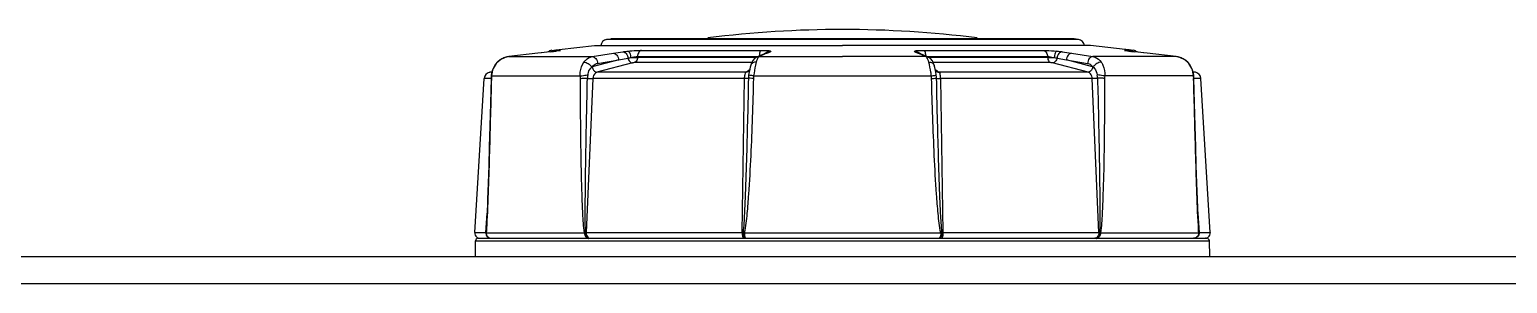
# Model space of a CAD drawing. Header units: millimetres. Extents: x 473 to 3963, y -1329 to 3488.
# Drawn here: x 2151.1 to 2260.2, y 3449.2 to 3468 of the extents above; entities that cross this region are included whole.
import ezdxf

# ---------------------------------------------------------------- set-up
doc = ezdxf.new("R2010")
doc.units = ezdxf.units.MM
doc.header["$LTSCALE"] = 392.37
doc.layers.get('0').update_dxf_attribs({"linetype": 'CONTINUOUS'})

msp = doc.modelspace()

# ---------------------------------------------------------------- linework, layer by layer
at = {"linetype": 'Continuous'}
for p, q in [((2189.69, 3466.42), (2189.99, 3466.46)), ((2189.69, 3466.42), (2189.84, 3466.42)), ((2189.84, 3466.42), (2190, 3466.42)), ((2189.99, 3466.46), (2190.24, 3466.48)), ((2190, 3466.42), (2190.25, 3466.42)), ((2190.24, 3466.48), (2192.85, 3466.77)), ((2190.25, 3466.42), (2190.3, 3466.42)), ((2192.85, 3466.77), (2193.13, 3466.77)), ((2193.13, 3466.77), (2193.17, 3466.77)), ((2193.17, 3466.77), (2193.3, 3466.77)), ((2193.3, 3466.77), (2211.15, 3466.77)), ((2193.74, 3467.22), (2194.05, 3467.26)), ((2193.95, 3467.22), (2193.74, 3467.22)), ((2194.05, 3467.22), (2193.95, 3467.22)), ((2194.05, 3467.26), (2194.17, 3467.26)), ((2194.26, 3467.26), (2194.05, 3467.26)), ((2194.17, 3467.22), (2194.05, 3467.22)), ((2194.38, 3467.26), (2194.17, 3467.26)), ((2194.17, 3467.26), (2194.38, 3467.26)), ((2194.22, 3467.22), (2194.17, 3467.22)), ((2194.32, 3467.22), (2194.22, 3467.22)), ((2194.32, 3467.26), (2194.26, 3467.26)), ((2194.37, 3467.26), (2194.32, 3467.26)), ((2194.37, 3467.22), (2194.32, 3467.22)), ((2211.15, 3467.26), (2194.37, 3467.26)), ((2211.15, 3467.22), (2194.37, 3467.22)), ((2211.15, 3467.26), (2194.38, 3467.26)), ((2194.38, 3467.26), (2211.15, 3467.26)), ((2196.32, 3466.42), (2205.13, 3466.42)), ((2211.15, 3467.26), (2227.91, 3467.26)), ((2227.91, 3467.26), (2211.15, 3467.26)), ((2227.92, 3467.26), (2211.15, 3467.26)), ((2227.92, 3467.22), (2211.15, 3467.22)), ((2229, 3466.77), (2211.15, 3466.77)), ((2217.16, 3466.42), (2225.98, 3466.42)), ((2227.91, 3467.26), (2228.08, 3467.26)), ((2228.12, 3467.26), (2227.91, 3467.26)), ((2227.97, 3467.26), (2227.92, 3467.26)), ((2227.97, 3467.22), (2227.92, 3467.22)), ((2228.03, 3467.26), (2227.97, 3467.26)), ((2228.08, 3467.22), (2227.97, 3467.22)), ((2228.24, 3467.26), (2228.03, 3467.26)), ((2228.08, 3467.26), (2228.12, 3467.26)), ((2228.12, 3467.22), (2228.08, 3467.22)), ((2228.24, 3467.26), (2228.12, 3467.26)), ((2228.24, 3467.22), (2228.12, 3467.22)), ((2228.56, 3467.22), (2228.24, 3467.26)), ((2228.56, 3467.22), (2228.24, 3467.22)), ((2229.13, 3466.77), (2229, 3466.77)), ((2229.17, 3466.77), (2229.13, 3466.77)), ((2229.45, 3466.77), (2229.17, 3466.77)), ((2232, 3466.49), (2229.45, 3466.77)), ((2231.99, 3466.42), (2232.05, 3466.42)), ((2232.06, 3466.48), (2232, 3466.49)), ((2232.05, 3466.42), (2232.29, 3466.42)), ((2232.3, 3466.46), (2232.06, 3466.48)), ((2232.29, 3466.42), (2232.45, 3466.42)), ((2232.61, 3466.42), (2232.3, 3466.46)), ((2232.45, 3466.42), (2232.61, 3466.42)), ((2185.67, 3465.54), (2185.54, 3465.39)), ((2185.68, 3465.55), (2185.67, 3465.54)), ((2185.69, 3465.55), (2185.67, 3465.54)), ((2185.67, 3465.54), (2185.67, 3465.54)), ((2186.07, 3465.81), (2185.88, 3465.72)), ((2188.65, 3466.2), (2186.52, 3465.96)), ((2188.66, 3466.2), (2186.52, 3465.96)), ((2186.52, 3465.96), (2186.52, 3465.96)), ((2186.52, 3465.96), (2186.52, 3465.96)), ((2186.52, 3465.96), (2192.67, 3465.96)), ((2188.65, 3466.2), (2188.65, 3466.2)), ((2188.66, 3466.2), (2188.65, 3466.2)), ((2189.6, 3466.31), (2188.66, 3466.2)), ((2189.59, 3466.31), (2189.59, 3466.31)), ((2189.6, 3466.31), (2189.59, 3466.31)), ((2190, 3466.36), (2189.94, 3466.35)), ((2190.02, 3466.36), (2190, 3466.36)), ((2190, 3466.36), (2190, 3466.36)), ((2190.02, 3466.36), (2190, 3466.36)), ((2190.02, 3466.36), (2190, 3466.36)), ((2190.24, 3466.4), (2190.23, 3466.4)), ((2192.67, 3465.96), (2194.24, 3466.2)), ((2194.63, 3465.71), (2192.68, 3465.2)), ((2195.64, 3465.49), (2193.02, 3464.8)), ((2193.07, 3465.46), (2194.63, 3465.71)), ((2194.24, 3466.2), (2194.93, 3466.31)), ((2194.63, 3465.71), (2195.31, 3465.85)), ((2204.45, 3465.51), (2195.78, 3465.51)), ((2196.01, 3465.96), (2204.82, 3465.96)), ((2196.01, 3465.96), (2196.01, 3465.88)), ((2204.75, 3465.88), (2196.01, 3465.88)), ((2204.38, 3465.32), (2204.38, 3465.32)), ((2204.98, 3465.99), (2204.82, 3465.92)), ((2205, 3465.96), (2204.82, 3465.92)), ((2204.82, 3465.96), (2204.9, 3465.96)), ((2204.82, 3465.92), (2204.82, 3465.92)), ((2205.39, 3466.17), (2204.98, 3465.99)), ((2205.29, 3466.08), (2205, 3465.96)), ((2205, 3465.96), (2211.15, 3465.96)), ((2205.4, 3466.13), (2205.29, 3466.08)), ((2205.46, 3466.2), (2205.39, 3466.17)), ((2205.57, 3466.2), (2205.39, 3466.17)), ((2205.39, 3466.17), (2205.39, 3466.17)), ((2205.57, 3466.2), (2205.4, 3466.13)), ((2205.56, 3466.24), (2205.46, 3466.2)), ((2205.82, 3466.31), (2205.63, 3466.27)), ((2205.63, 3466.27), (2205.63, 3466.27)), ((2217.3, 3465.96), (2211.15, 3465.96)), ((2216.48, 3466.31), (2216.66, 3466.27)), ((2216.74, 3466.24), (2216.66, 3466.27)), ((2216.66, 3466.27), (2216.66, 3466.27)), ((2216.73, 3466.2), (2216.91, 3466.17)), ((2216.89, 3466.13), (2216.73, 3466.2)), ((2217.01, 3466.08), (2216.89, 3466.13)), ((2217.31, 3465.99), (2216.91, 3466.17)), ((2216.91, 3466.17), (2216.91, 3466.17)), ((2217.3, 3465.96), (2217.01, 3466.08)), ((2217.3, 3465.96), (2217.48, 3465.92)), ((2217.48, 3465.92), (2217.31, 3465.99)), ((2217.4, 3465.96), (2217.48, 3465.96)), ((2217.48, 3465.96), (2226.29, 3465.96)), ((2217.48, 3465.92), (2217.48, 3465.92)), ((2226.29, 3465.88), (2217.55, 3465.88)), ((2226.51, 3465.51), (2217.85, 3465.51)), ((2217.91, 3465.32), (2217.92, 3465.32)), ((2226.29, 3465.88), (2226.29, 3465.96)), ((2229.28, 3464.8), (2226.65, 3465.49)), ((2226.98, 3465.85), (2227.67, 3465.71)), ((2227.37, 3466.31), (2228.06, 3466.2)), ((2227.67, 3465.71), (2229.23, 3465.46)), ((2229.61, 3465.2), (2227.67, 3465.71)), ((2228.06, 3466.2), (2229.62, 3465.96)), ((2235.77, 3465.96), (2229.62, 3465.96)), ((2232.06, 3466.4), (2232.05, 3466.4)), ((2232.12, 3466.39), (2232.09, 3466.39)), ((2232.14, 3466.38), (2232.1, 3466.39)), ((2232.2, 3466.37), (2232.14, 3466.38)), ((2232.28, 3466.36), (2232.29, 3466.36)), ((2232.29, 3466.36), (2232.28, 3466.36)), ((2232.37, 3466.35), (2232.29, 3466.36)), ((2232.29, 3466.36), (2232.29, 3466.36)), ((2232.7, 3466.31), (2232.7, 3466.31)), ((2232.7, 3466.31), (2232.7, 3466.31)), ((2233.64, 3466.2), (2232.7, 3466.31)), ((2235.78, 3465.96), (2233.64, 3466.2)), ((2233.64, 3466.2), (2233.64, 3466.2)), ((2233.64, 3466.2), (2233.64, 3466.2)), ((2235.77, 3465.96), (2233.64, 3466.2)), ((2235.77, 3465.96), (2235.78, 3465.96)), ((2235.78, 3465.96), (2235.78, 3465.96)), ((2236.63, 3465.54), (2236.41, 3465.72)), ((2236.63, 3465.54), (2236.61, 3465.55)), ((2236.61, 3465.55), (2236.63, 3465.54)), ((2236.63, 3465.54), (2236.63, 3465.54)), ((2236.77, 3465.38), (2236.63, 3465.54)), ((2236.63, 3465.54), (2236.63, 3465.54)), ((2236.86, 3465.23), (2236.76, 3465.38)), ((2184, 3452.96), (2184.7, 3464.34)), ((2185.1, 3464.34), (2184.7, 3464.34)), ((2185.21, 3464.34), (2185.1, 3464.34)), ((2185.11, 3464.8), (2185.28, 3464.84)), ((2185.26, 3464.8), (2185.11, 3464.8)), ((2185.22, 3464.51), (2185.21, 3464.37)), ((2185.21, 3464.37), (2185.21, 3464.35)), ((2185.21, 3464.35), (2185.21, 3464.35)), ((2185.23, 3464.35), (2185.21, 3464.35)), ((2185.22, 3464.55), (2185.22, 3464.55)), ((2185.22, 3464.55), (2185.22, 3464.51)), ((2185.24, 3464.53), (2185.22, 3464.55)), ((2185.24, 3464.53), (2191.8, 3464.53)), ((2185.44, 3465.23), (2185.36, 3465.09)), ((2192.73, 3464.34), (2192.23, 3452.96)), ((2203.92, 3464.34), (2192.73, 3464.34)), ((2204.02, 3464.8), (2193.02, 3464.8)), ((2203.74, 3452.96), (2203.92, 3464.34)), ((2204.02, 3464.8), (2204.17, 3464.91)), ((2204.17, 3464.91), (2204.2, 3464.93)), ((2204.2, 3464.93), (2204.25, 3464.97)), ((2204.26, 3464.8), (2204.22, 3464.6)), ((2204.24, 3464.87), (2204.24, 3464.87)), ((2204.25, 3464.97), (2204.3, 3465)), ((2204.26, 3464.8), (2204.26, 3464.8)), ((2204.59, 3464.53), (2217.71, 3464.53)), ((2217.99, 3465), (2218.03, 3464.98)), ((2218.01, 3464.92), (2218, 3464.93)), ((2218.01, 3464.92), (2218.01, 3464.94)), ((2218.06, 3464.87), (2218.01, 3464.92)), ((2218.02, 3464.9), (2218.01, 3464.92)), ((2218.04, 3464.8), (2218.02, 3464.9)), ((2218.03, 3464.98), (2218.1, 3464.93)), ((2218.04, 3464.8), (2218.04, 3464.8)), ((2218.07, 3464.6), (2218.04, 3464.8)), ((2218.06, 3464.87), (2218.06, 3464.87)), ((2218.1, 3464.93), (2218.12, 3464.91)), ((2218.12, 3464.91), (2218.27, 3464.8)), ((2229.28, 3464.8), (2218.27, 3464.8)), ((2218.37, 3464.34), (2218.55, 3452.96)), ((2229.57, 3464.34), (2218.37, 3464.34)), ((2230.06, 3452.96), (2229.57, 3464.34)), ((2237.06, 3464.53), (2230.5, 3464.53)), ((2237.02, 3464.84), (2236.99, 3464.92)), ((2237.19, 3464.8), (2237.02, 3464.84)), ((2237.19, 3464.8), (2237.03, 3464.8)), ((2237.06, 3464.53), (2237.07, 3464.55)), ((2237.06, 3464.35), (2237.08, 3464.35)), ((2237.08, 3464.53), (2237.07, 3464.55)), ((2237.07, 3464.55), (2237.07, 3464.55)), ((2237.08, 3464.5), (2237.08, 3464.53)), ((2237.08, 3464.35), (2237.08, 3464.5)), ((2237.08, 3464.35), (2237.08, 3464.35)), ((2237.22, 3464.34), (2237.08, 3464.34)), ((2237.6, 3464.34), (2237.22, 3464.34)), ((2238.29, 3452.96), (2237.6, 3464.34)), ((2184.85, 3453.31), (2184.91, 3454.4)), ((2237.38, 3454.4), (2237.45, 3453.31)), ((2184, 3452.96), (2184.83, 3452.96)), ((2184.05, 3451.18), (2184.06, 3452.34)), ((2184.06, 3452.34), (2211.15, 3452.34)), ((2184.26, 3452.53), (2184.4, 3452.53)), ((2184.27, 3452.53), (2184.4, 3452.53)), ((2184.4, 3452.53), (2184.43, 3452.53)), ((2184.4, 3452.53), (2184.43, 3452.53)), ((2184.43, 3452.53), (2185.21, 3452.53)), ((2184.43, 3452.53), (2185.21, 3452.53)), ((2184.83, 3452.96), (2184.85, 3453.31)), ((2184.85, 3452.94), (2192.1, 3452.94)), ((2185.21, 3452.53), (2185.24, 3452.53)), ((2185.21, 3452.53), (2185.24, 3452.53)), ((2185.24, 3452.53), (2185.24, 3452.53)), ((2185.24, 3452.53), (2192.38, 3452.53)), ((2185.24, 3452.53), (2185.24, 3452.53)), ((2185.24, 3452.53), (2192.38, 3452.53)), ((2192.23, 3452.96), (2203.74, 3452.96)), ((2192.38, 3452.53), (2192.4, 3452.53)), ((2192.38, 3452.53), (2192.4, 3452.53)), ((2192.4, 3452.53), (2192.51, 3452.53)), ((2192.4, 3452.53), (2192.51, 3452.53)), ((2192.51, 3452.53), (2203.85, 3452.53)), ((2192.51, 3452.53), (2193.17, 3452.53)), ((2193.17, 3452.53), (2193.3, 3452.53)), ((2193.3, 3452.53), (2203.7, 3452.53)), ((2203.7, 3452.53), (2203.85, 3452.53)), ((2203.85, 3452.53), (2203.99, 3452.53)), ((2203.85, 3452.53), (2203.99, 3452.53)), ((2203.9, 3452.94), (2218.4, 3452.94)), ((2203.99, 3452.53), (2204.01, 3452.53)), ((2203.99, 3452.53), (2204.01, 3452.53)), ((2204.01, 3452.53), (2218.29, 3452.53)), ((2204.01, 3452.53), (2209.7, 3452.53)), ((2209.7, 3452.53), (2211.15, 3452.53)), ((2211.15, 3452.53), (2212.6, 3452.53)), ((2211.15, 3452.34), (2238.23, 3452.34)), ((2212.6, 3452.53), (2218.29, 3452.53)), ((2218.29, 3452.53), (2218.31, 3452.53)), ((2218.29, 3452.53), (2218.31, 3452.53)), ((2218.31, 3452.53), (2218.45, 3452.53)), ((2218.31, 3452.53), (2218.45, 3452.53)), ((2218.45, 3452.53), (2229.78, 3452.53)), ((2218.45, 3452.53), (2218.6, 3452.53)), ((2218.55, 3452.96), (2230.06, 3452.96)), ((2218.6, 3452.53), (2229, 3452.53)), ((2229, 3452.53), (2229.13, 3452.53)), ((2229.13, 3452.53), (2229.78, 3452.53)), ((2229.78, 3452.53), (2229.9, 3452.53)), ((2229.78, 3452.53), (2229.9, 3452.53)), ((2229.9, 3452.53), (2229.91, 3452.53)), ((2229.9, 3452.53), (2229.91, 3452.53)), ((2229.91, 3452.53), (2237.06, 3452.53)), ((2229.91, 3452.53), (2237.06, 3452.53)), ((2230.19, 3452.94), (2237.44, 3452.94)), ((2237.06, 3452.53), (2237.06, 3452.53)), ((2237.06, 3452.53), (2237.08, 3452.53)), ((2237.06, 3452.53), (2237.06, 3452.53)), ((2237.06, 3452.53), (2237.08, 3452.53)), ((2237.08, 3452.53), (2237.66, 3452.53)), ((2237.08, 3452.53), (2237.66, 3452.53)), ((2237.45, 3453.31), (2237.47, 3452.96)), ((2237.47, 3452.96), (2238.29, 3452.96)), ((2237.66, 3452.53), (2237.86, 3452.53)), ((2237.66, 3452.53), (2237.86, 3452.53)), ((2237.86, 3452.53), (2237.9, 3452.53)), ((2237.86, 3452.53), (2237.9, 3452.53)), ((2237.9, 3452.53), (2237.98, 3452.53)), ((2237.9, 3452.53), (2238.03, 3452.53)), ((2237.98, 3452.53), (2237.94, 3452.53)), ((2238.25, 3451.18), (2238.23, 3452.34)), ((2030.41, 3451.18), (2391.88, 3451.18)), ((2030.41, 3449.19), (2391.88, 3449.19))]:
    msp.add_line(p, q, dxfattribs=at)
for points in [[(2185.54, 3465.39), (2185.36, 3465.09), (2185.25, 3464.77), (2185.22, 3464.55)], [(2186.52, 3465.96), (2186.26, 3465.9), (2185.89, 3465.73), (2185.68, 3465.55)], [(2189.59, 3466.31), (2189.33, 3466.28), (2188.93, 3466.24), (2188.65, 3466.2)], [(2189.94, 3466.35), (2189.7, 3466.32), (2189.59, 3466.31)], [(2190.16, 3466.38), (2190.1, 3466.38), (2190.03, 3466.37), (2190.02, 3466.36)], [(2190.25, 3466.4), (2190.25, 3466.4), (2190.23, 3466.4), (2190.2, 3466.39), (2190.16, 3466.38)], [(2190.23, 3466.4), (2190.22, 3466.4), (2190.21, 3466.39)], [(2204.38, 3465.32), (2204.34, 3465.17), (2204.28, 3464.91)], [(2204.82, 3465.92), (2204.65, 3465.82), (2204.52, 3465.66), (2204.43, 3465.47), (2204.38, 3465.32)], [(2205.63, 3466.27), (2205.56, 3466.24), (2205.56, 3466.24)], [(2216.91, 3466.17), (2216.84, 3466.2), (2216.74, 3466.24)], [(2217.92, 3465.32), (2217.87, 3465.46), (2217.78, 3465.65), (2217.65, 3465.81), (2217.48, 3465.92)], [(2218.01, 3464.94), (2217.95, 3465.16), (2217.91, 3465.32)], [(2232.1, 3466.39), (2232.06, 3466.4), (2232.05, 3466.4)], [(2232.29, 3466.36), (2232.27, 3466.37), (2232.2, 3466.37)], [(2232.7, 3466.31), (2232.61, 3466.32), (2232.37, 3466.35)], [(2233.64, 3466.2), (2233.37, 3466.23), (2232.98, 3466.28), (2232.7, 3466.31)], [(2236.61, 3465.55), (2236.42, 3465.72), (2236.05, 3465.9), (2235.78, 3465.96)], [(2236.41, 3465.72), (2236.41, 3465.73), (2236.23, 3465.81)], [(2236.76, 3465.38), (2236.76, 3465.39), (2236.63, 3465.54)], [(2237.07, 3464.55), (2237.05, 3464.76), (2236.94, 3465.08), (2236.77, 3465.38)], [(2185.21, 3464.35), (2185.17, 3462.52), (2185.12, 3460.81), (2185.08, 3459.29), (2185.04, 3457.9), (2185, 3456.61), (2184.95, 3455.4), (2184.91, 3454.2), (2184.86, 3453.31)], [(2185.36, 3465.09), (2185.36, 3465.08), (2185.3, 3464.92)], [(2192.68, 3465.2), (2192.67, 3465.19), (2192.66, 3465.19)], [(2204.28, 3464.92), (2204.25, 3464.88), (2204.24, 3464.87)], [(2204.28, 3464.91), (2204.28, 3464.91), (2204.26, 3464.8)], [(2204.29, 3464.91), (2204.3, 3464.93), (2204.29, 3464.93), (2204.28, 3464.92)], [(2229.63, 3465.19), (2229.62, 3465.19), (2229.61, 3465.2)], [(2236.94, 3465.09), (2236.94, 3465.09), (2236.86, 3465.23)], [(2237.44, 3453.31), (2237.39, 3454.2), (2237.34, 3455.39), (2237.3, 3456.61), (2237.26, 3457.9), (2237.22, 3459.28), (2237.17, 3460.81), (2237.13, 3462.51), (2237.08, 3464.35)]]:
    msp.add_lwpolyline(points, dxfattribs=at)
for centre, radius, start, end in [((2211.15, 3387.96), 80, 90, 97.1336), ((2211.15, 3387.96), 80, 82.8664, 90), ((2189.75, 3465.93), 0.5, 96.339, 116.3525), ((2190.36, 3465.95), 0.476, 96.582, 109.1746), ((2193.8, 3466.72), 0.5, 97, 173.8665), ((2228.5, 3466.72), 0.5, 6.1335, 83), ((2231.94, 3465.95), 0.476, 70.8506, 83.4182), ((2232.55, 3465.93), 0.5, 63.6475, 83.661), ((2186.75, 3464.5), 1.49, 135.3886, 136.0392), ((2186.71, 3464.54), 1.43, 122.8366, 135.3918), ((2186.69, 3464.57), 1.4, 109.0707, 122.796), ((2186.68, 3464.59), 1.38, 96.6125, 109.0187), ((2189.75, 3465.93), 0.5, 116.3525, 132.3729), ((2186.74, 3491.17), 25.02, 276.5527, 277.067), ((2187.68, 3483.63), 17.42, 277.0481, 277.651), ((2196.11, 3512.68), 46.8, 269.2737, 269.8709), ((2192.05, 3497.72), 34.29, 293.22, 293.4477), ((2192.37, 3496.99), 33.5, 293.4491, 293.6811), ((2229.93, 3496.99), 33.5, 246.3189, 246.5509), ((2230.25, 3497.72), 34.29, 246.5523, 246.78), ((2226.12, 3520.66), 54.78, 270.1727, 270.6829), ((2234.47, 3482.58), 16.37, 262.3419, 262.7428), ((2235.44, 3490.2), 24.04, 262.7576, 263.4557), ((2232.55, 3465.93), 0.5, 47.6271, 63.6475), ((2235.61, 3464.59), 1.38, 70.7112, 83.3865), ((2235.61, 3464.57), 1.4, 56.9827, 70.6584), ((2235.59, 3464.54), 1.43, 44.6086, 56.9445), ((2235.54, 3464.5), 1.5, 43.9553, 44.6058), ((2185.2, 3464.31), 0.5, 100.5, 176.5), ((2189.01, 3464.26), 3.78, 177.3126, 178.5793), ((2186.74, 3464.45), 1.5, 176.4608, 177.2024), ((2190.28, 3464.2), 5.05, 176.2715, 177.2923), ((2194.26, 3464.3), 1.94, 171.1461, 178.2413), ((2204.03, 3465.17), 0.361, 293.3967, 302.8776), ((2206.42, 3464.31), 2.22, 172.701, 178.8839), ((2204.03, 3465.17), 0.362, 302.8757, 305.61), ((2218.27, 3465.17), 0.362, 234.3904, 237.3395), ((2215.88, 3464.31), 2.21, 1.1093, 7.3062), ((2218.27, 3465.17), 0.36, 237.3375, 246.6044), ((2228.04, 3464.3), 1.93, 1.7515, 8.862), ((2235.56, 3464.45), 1.5, 2.798, 3.5434), ((2231.95, 3464.19), 5.11, 2.757, 3.7233), ((2233.28, 3464.26), 3.79, 1.4209, 2.7431), ((2237.1, 3464.31), 0.5, 3.5, 79.5), ((2184.4, 3452.93), 0.4, 176.5, 232.6), ((2184.26, 3452.33), 0.2, 90, 179.16), ((2184.4, 3452.93), 0.4, 232.6, 251.3), ((2184.4, 3452.93), 0.4, 251.3, 270), ((2137.53, 3456.04), 47.41, 356.2749, 356.6463), ((2185.24, 3452.9), 0.369, 266.1245, 269.9931), ((2192.24, 3448.65), 4.31, 90.0975, 90.8485), ((2192.4, 3452.65), 0.122, 263.6046, 269.9849), ((2192.53, 3452.77), 0.238, 238.2278, 239.9982), ((2203.74, 3447.49), 5.47, 89.2508, 89.9608), ((2205.66, 3462.75), 9.96, 259.2993, 259.8157), ((2216.66, 3462.6), 9.81, 280.18, 280.7042), ((2218.56, 3447.49), 5.47, 90.0395, 90.7491), ((2229.77, 3452.77), 0.238, 300.0018, 301.7723), ((2229.9, 3452.65), 0.122, 270.0161, 276.3971), ((2230.06, 3448.65), 4.31, 89.1514, 89.9029), ((2237.06, 3452.9), 0.369, 270.0069, 273.8755), ((2284.77, 3456.04), 47.42, 183.3537, 183.725), ((2237.9, 3452.93), 0.4, 270, 288.7), ((2237.9, 3452.93), 0.4, 288.7, 307.4), ((2238.03, 3452.33), 0.2, 0.84, 90), ((2237.9, 3452.93), 0.4, 307.4, 3.5)]:
    msp.add_arc(centre, radius, start, end, dxfattribs=at)
for points, knots in [([(2190.3, 3466.42), (2190.31, 3466.42), (2190.34, 3466.42), (2190.3, 3466.4), (2190.26, 3466.4), (2190.21, 3466.39), (2190.18, 3466.39)], [0, 0, 0, 0, 0.154528, 0.228366, 0.512873, 1, 1, 1, 1]), ([(2195.34, 3466.36), (2195.42, 3466.37), (2195.75, 3466.4), (2196.08, 3466.42), (2196.32, 3466.42)], [0, 0, 0, 0, 0.265162, 1, 1, 1, 1]), ([(2196.32, 3466.42), (2196.23, 3466.41), (2196.06, 3466.26), (2196.02, 3466.07), (2196.01, 3465.96)], [0, 0, 0, 0, 0.443232, 1, 1, 1, 1]), ([(2205.13, 3466.42), (2205.08, 3466.4), (2205.03, 3466.23), (2205.01, 3466.1), (2205.01, 3466.01)], [0, 0, 0, 0, 0.355114, 1, 1, 1, 1]), ([(2205.13, 3466.42), (2205.28, 3466.42), (2205.51, 3466.41), (2205.75, 3466.4), (2205.83, 3466.36)], [0, 0, 0, 0, 0.639891, 1, 1, 1, 1]), ([(2216.47, 3466.36), (2216.55, 3466.4), (2216.79, 3466.41), (2217.01, 3466.42), (2217.16, 3466.42)], [0, 0, 0, 0, 0.360115, 1, 1, 1, 1]), ([(2217.16, 3466.42), (2217.21, 3466.4), (2217.26, 3466.23), (2217.28, 3466.1), (2217.29, 3466.01)], [0, 0, 0, 0, 0.355114, 1, 1, 1, 1]), ([(2225.98, 3466.42), (2226.06, 3466.41), (2226.23, 3466.26), (2226.28, 3466.07), (2226.29, 3465.96)], [0, 0, 0, 0, 0.443232, 1, 1, 1, 1]), ([(2225.98, 3466.42), (2226.05, 3466.42), (2226.38, 3466.41), (2226.7, 3466.39), (2226.96, 3466.36)], [0, 0, 0, 0, 0.216949, 1, 1, 1, 1]), ([(2232.11, 3466.39), (2232.08, 3466.39), (2232.04, 3466.4), (2231.99, 3466.4), (2231.95, 3466.42), (2231.98, 3466.42), (2231.99, 3466.42)], [0, 0, 0, 0, 0.487098, 0.77167, 0.845575, 1, 1, 1, 1]), ([(2191.8, 3464.53), (2191.79, 3464.62), (2191.79, 3464.97), (2191.9, 3465.34), (2192.06, 3465.55)], [0, 0, 0, 0, 0.264918, 1, 1, 1, 1]), ([(2192.06, 3465.55), (2192.1, 3465.6), (2192.26, 3465.79), (2192.49, 3465.93), (2192.67, 3465.96)], [0, 0, 0, 0, 0.272908, 1, 1, 1, 1]), ([(2192.06, 3465.55), (2192.17, 3465.55), (2192.4, 3465.45), (2192.59, 3465.29), (2192.66, 3465.19)], [0, 0, 0, 0, 0.472888, 1, 1, 1, 1]), ([(2192.66, 3465.19), (2192.69, 3465.23), (2192.79, 3465.35), (2192.95, 3465.44), (2193.07, 3465.46)], [0, 0, 0, 0, 0.27338, 1, 1, 1, 1]), ([(2192.67, 3465.96), (2192.77, 3465.96), (2192.99, 3465.81), (2193.06, 3465.59), (2193.07, 3465.46)], [0, 0, 0, 0, 0.443634, 1, 1, 1, 1]), ([(2194.24, 3466.2), (2194.33, 3466.2), (2194.55, 3466.06), (2194.62, 3465.83), (2194.63, 3465.71)], [0, 0, 0, 0, 0.443622, 1, 1, 1, 1]), ([(2194.93, 3466.31), (2194.96, 3466.32), (2195.09, 3466.34), (2195.23, 3466.35), (2195.34, 3466.36)], [0, 0, 0, 0, 0.221333, 1, 1, 1, 1]), ([(2194.93, 3466.31), (2195.02, 3466.31), (2195.22, 3466.18), (2195.3, 3465.97), (2195.31, 3465.85)], [0, 0, 0, 0, 0.443366, 1, 1, 1, 1]), ([(2195.31, 3465.85), (2195.33, 3465.86), (2195.4, 3465.87), (2195.47, 3465.88), (2195.52, 3465.88)], [0, 0, 0, 0, 0.221368, 1, 1, 1, 1]), ([(2195.31, 3465.85), (2195.32, 3465.81), (2195.37, 3465.65), (2195.52, 3465.49), (2195.64, 3465.49)], [0, 0, 0, 0, 0.291333, 1, 1, 1, 1]), ([(2195.34, 3466.36), (2195.4, 3466.35), (2195.48, 3466.15), (2195.51, 3465.99), (2195.52, 3465.88)], [0, 0, 0, 0, 0.3513, 1, 1, 1, 1]), ([(2195.52, 3465.88), (2195.56, 3465.89), (2195.72, 3465.93), (2195.89, 3465.96), (2196.01, 3465.96)], [0, 0, 0, 0, 0.2647, 1, 1, 1, 1]), ([(2196.01, 3465.88), (2196.01, 3465.83), (2195.99, 3465.69), (2195.88, 3465.54), (2195.78, 3465.51)], [0, 0, 0, 0, 0.291799, 1, 1, 1, 1]), ([(2204.78, 3465.55), (2204.69, 3465.55), (2204.52, 3465.52), (2204.4, 3465.39), (2204.38, 3465.32)], [0, 0, 0, 0, 0.553428, 1, 1, 1, 1]), ([(2204.78, 3465.55), (2204.76, 3465.48), (2204.68, 3465.14), (2204.62, 3464.8), (2204.59, 3464.53)], [0, 0, 0, 0, 0.21631, 1, 1, 1, 1]), ([(2205.83, 3466.36), (2205.84, 3466.36), (2205.87, 3466.34), (2205.83, 3466.32), (2205.82, 3466.31)], [0, 0, 0, 0, 0.467469, 1, 1, 1, 1]), ([(2216.48, 3466.31), (2216.46, 3466.32), (2216.43, 3466.34), (2216.46, 3466.36), (2216.47, 3466.36)], [0, 0, 0, 0, 0.532569, 1, 1, 1, 1]), ([(2217.52, 3465.55), (2217.61, 3465.55), (2217.77, 3465.52), (2217.9, 3465.39), (2217.91, 3465.32)], [0, 0, 0, 0, 0.553434, 1, 1, 1, 1]), ([(2217.71, 3464.53), (2217.7, 3464.62), (2217.65, 3464.96), (2217.58, 3465.3), (2217.52, 3465.55)], [0, 0, 0, 0, 0.273908, 1, 1, 1, 1]), ([(2226.29, 3465.96), (2226.32, 3465.96), (2226.49, 3465.95), (2226.65, 3465.91), (2226.78, 3465.88)], [0, 0, 0, 0, 0.217327, 1, 1, 1, 1]), ([(2226.29, 3465.88), (2226.29, 3465.83), (2226.31, 3465.69), (2226.41, 3465.54), (2226.51, 3465.51)], [0, 0, 0, 0, 0.291798, 1, 1, 1, 1]), ([(2226.98, 3465.85), (2226.97, 3465.81), (2226.93, 3465.65), (2226.77, 3465.49), (2226.65, 3465.49)], [0, 0, 0, 0, 0.291335, 1, 1, 1, 1]), ([(2226.96, 3466.36), (2226.9, 3466.35), (2226.82, 3466.15), (2226.79, 3465.99), (2226.78, 3465.88)], [0, 0, 0, 0, 0.351294, 1, 1, 1, 1]), ([(2226.78, 3465.88), (2226.83, 3465.88), (2226.9, 3465.87), (2226.97, 3465.86), (2226.98, 3465.85)], [0, 0, 0, 0, 0.778783, 1, 1, 1, 1]), ([(2226.96, 3466.36), (2227, 3466.36), (2227.13, 3466.34), (2227.27, 3466.33), (2227.37, 3466.31)], [0, 0, 0, 0, 0.274731, 1, 1, 1, 1]), ([(2227.37, 3466.31), (2227.28, 3466.31), (2227.07, 3466.18), (2227, 3465.97), (2226.98, 3465.85)], [0, 0, 0, 0, 0.443341, 1, 1, 1, 1]), ([(2228.06, 3466.2), (2227.96, 3466.2), (2227.75, 3466.06), (2227.68, 3465.83), (2227.67, 3465.71)], [0, 0, 0, 0, 0.443622, 1, 1, 1, 1]), ([(2229.62, 3465.96), (2229.52, 3465.96), (2229.31, 3465.81), (2229.24, 3465.59), (2229.23, 3465.46)], [0, 0, 0, 0, 0.443634, 1, 1, 1, 1]), ([(2229.23, 3465.46), (2229.27, 3465.46), (2229.43, 3465.41), (2229.56, 3465.29), (2229.63, 3465.19)], [0, 0, 0, 0, 0.234395, 1, 1, 1, 1]), ([(2229.62, 3465.96), (2229.68, 3465.95), (2229.93, 3465.88), (2230.13, 3465.7), (2230.24, 3465.55)], [0, 0, 0, 0, 0.234799, 1, 1, 1, 1]), ([(2230.24, 3465.55), (2230.13, 3465.55), (2229.89, 3465.45), (2229.71, 3465.29), (2229.63, 3465.19)], [0, 0, 0, 0, 0.472891, 1, 1, 1, 1]), ([(2230.24, 3465.55), (2230.29, 3465.48), (2230.47, 3465.17), (2230.51, 3464.8), (2230.5, 3464.53)], [0, 0, 0, 0, 0.237189, 1, 1, 1, 1]), ([(2185.23, 3464.35), (2185.19, 3462.54), (2185.09, 3458.92), (2184.98, 3455.29), (2184.89, 3453.48)], [0, 0, 0, 0, 0.50048, 1, 1, 1, 1]), ([(2191.8, 3464.53), (2191.84, 3464.53), (2192.02, 3464.57), (2192.2, 3464.59), (2192.35, 3464.6)], [0, 0, 0, 0, 0.216375, 1, 1, 1, 1]), ([(2191.81, 3464.35), (2191.85, 3464.35), (2192.02, 3464.36), (2192.19, 3464.36), (2192.32, 3464.36)], [0, 0, 0, 0, 0.21354, 1, 1, 1, 1]), ([(2192.1, 3452.94), (2192.04, 3453.41), (2191.98, 3454.36), (2191.9, 3456.26), (2191.85, 3458.64), (2191.82, 3461.49), (2191.81, 3463.4), (2191.81, 3464.35)], [0, 0, 0, 0, 0.12442, 0.249332, 0.499435, 0.749683, 1, 1, 1, 1]), ([(2192.18, 3452.96), (2192.16, 3453.43), (2192.16, 3454.38), (2192.17, 3456.28), (2192.22, 3459.61), (2192.28, 3462.46), (2192.32, 3464.36)], [0, 0, 0, 0, 0.124814, 0.249775, 0.499799, 1, 1, 1, 1]), ([(2192.32, 3464.36), (2192.36, 3464.35), (2192.49, 3464.35), (2192.63, 3464.34), (2192.73, 3464.34)], [0, 0, 0, 0, 0.264406, 1, 1, 1, 1]), ([(2192.35, 3464.6), (2192.36, 3464.66), (2192.41, 3464.88), (2192.53, 3465.09), (2192.66, 3465.19)], [0, 0, 0, 0, 0.274819, 1, 1, 1, 1]), ([(2192.68, 3465.2), (2192.69, 3465.15), (2192.73, 3464.98), (2192.89, 3464.8), (2193.02, 3464.8)], [0, 0, 0, 0, 0.290625, 1, 1, 1, 1]), ([(2193.02, 3464.8), (2192.98, 3464.79), (2192.81, 3464.7), (2192.73, 3464.49), (2192.73, 3464.34)], [0, 0, 0, 0, 0.219328, 1, 1, 1, 1]), ([(2204.2, 3464.36), (2204.19, 3463.41), (2204.14, 3461.51), (2204.07, 3458.65), (2203.99, 3456.28), (2203.91, 3454.38), (2203.86, 3453.43), (2203.81, 3452.96)], [0, 0, 0, 0, 0.249974, 0.499959, 0.749961, 0.874974, 1, 1, 1, 1]), ([(2204.57, 3464.35), (2204.55, 3463.4), (2204.49, 3461.49), (2204.38, 3458.64), (2204.25, 3456.26), (2204.1, 3454.36), (2204, 3453.41), (2203.9, 3452.94)], [0, 0, 0, 0, 0.250013, 0.500032, 0.750055, 0.875067, 1, 1, 1, 1]), ([(2203.92, 3464.34), (2203.92, 3464.44), (2203.94, 3464.59), (2203.98, 3464.77), (2204.02, 3464.8)], [0, 0, 0, 0, 0.63348, 1, 1, 1, 1]), ([(2204.2, 3464.36), (2204.19, 3464.35), (2204.1, 3464.34), (2204, 3464.34), (2203.92, 3464.34)], [0, 0, 0, 0, 0.130411, 1, 1, 1, 1]), ([(2204.57, 3464.35), (2204.53, 3464.35), (2204.41, 3464.35), (2204.28, 3464.36), (2204.2, 3464.36)], [0, 0, 0, 0, 0.350968, 1, 1, 1, 1]), ([(2204.59, 3464.53), (2204.55, 3464.53), (2204.42, 3464.56), (2204.3, 3464.57), (2204.22, 3464.6)], [0, 0, 0, 0, 0.366374, 1, 1, 1, 1]), ([(2217.71, 3464.53), (2217.75, 3464.53), (2217.87, 3464.56), (2218, 3464.57), (2218.07, 3464.6)], [0, 0, 0, 0, 0.366374, 1, 1, 1, 1]), ([(2217.72, 3464.35), (2217.77, 3464.35), (2217.89, 3464.35), (2218.01, 3464.36), (2218.09, 3464.36)], [0, 0, 0, 0, 0.351005, 1, 1, 1, 1]), ([(2218.4, 3452.94), (2218.3, 3453.41), (2218.2, 3454.36), (2218.04, 3456.26), (2217.92, 3458.64), (2217.8, 3461.49), (2217.75, 3463.4), (2217.72, 3464.35)], [0, 0, 0, 0, 0.124933, 0.249945, 0.499968, 0.749987, 1, 1, 1, 1]), ([(2218.49, 3452.96), (2218.44, 3453.43), (2218.39, 3454.38), (2218.3, 3456.28), (2218.23, 3458.65), (2218.15, 3461.51), (2218.11, 3463.41), (2218.09, 3464.36)], [0, 0, 0, 0, 0.125026, 0.250039, 0.500041, 0.750026, 1, 1, 1, 1]), ([(2218.09, 3464.36), (2218.1, 3464.35), (2218.2, 3464.34), (2218.29, 3464.34), (2218.37, 3464.34)], [0, 0, 0, 0, 0.130428, 1, 1, 1, 1]), ([(2218.27, 3464.8), (2218.32, 3464.77), (2218.35, 3464.59), (2218.37, 3464.44), (2218.37, 3464.34)], [0, 0, 0, 0, 0.366514, 1, 1, 1, 1]), ([(2229.61, 3465.2), (2229.61, 3465.15), (2229.56, 3464.98), (2229.41, 3464.8), (2229.28, 3464.8)], [0, 0, 0, 0, 0.290625, 1, 1, 1, 1]), ([(2229.57, 3464.34), (2229.57, 3464.4), (2229.54, 3464.58), (2229.41, 3464.77), (2229.28, 3464.8)], [0, 0, 0, 0, 0.289182, 1, 1, 1, 1]), ([(2229.97, 3464.36), (2229.94, 3464.35), (2229.8, 3464.35), (2229.67, 3464.34), (2229.57, 3464.34)], [0, 0, 0, 0, 0.264401, 1, 1, 1, 1]), ([(2229.63, 3465.19), (2229.68, 3465.16), (2229.84, 3465), (2229.92, 3464.77), (2229.95, 3464.6)], [0, 0, 0, 0, 0.23013, 1, 1, 1, 1]), ([(2230.5, 3464.53), (2230.46, 3464.53), (2230.28, 3464.57), (2230.09, 3464.59), (2229.95, 3464.6)], [0, 0, 0, 0, 0.216373, 1, 1, 1, 1]), ([(2229.97, 3464.36), (2230.02, 3462.46), (2230.08, 3459.61), (2230.13, 3456.28), (2230.14, 3454.38), (2230.14, 3453.43), (2230.12, 3452.96)], [0, 0, 0, 0, 0.500201, 0.750225, 0.875186, 1, 1, 1, 1]), ([(2230.49, 3464.35), (2230.45, 3464.35), (2230.28, 3464.36), (2230.11, 3464.36), (2229.97, 3464.36)], [0, 0, 0, 0, 0.213536, 1, 1, 1, 1]), ([(2230.49, 3464.35), (2230.49, 3463.4), (2230.48, 3461.49), (2230.45, 3458.64), (2230.4, 3456.26), (2230.31, 3454.36), (2230.26, 3453.41), (2230.19, 3452.94)], [0, 0, 0, 0, 0.250317, 0.500565, 0.750668, 0.87558, 1, 1, 1, 1]), ([(2237.41, 3453.46), (2237.31, 3455.27), (2237.21, 3458.9), (2237.11, 3462.53), (2237.06, 3464.35)], [0, 0, 0, 0, 0.499513, 1, 1, 1, 1]), ([(2184.83, 3452.96), (2184.82, 3452.85), (2184.89, 3452.63), (2185.11, 3452.53), (2185.21, 3452.53)], [0, 0, 0, 0, 0.505606, 1, 1, 1, 1]), ([(2184.83, 3452.96), (2184.83, 3452.96), (2184.83, 3452.96), (2184.84, 3452.96), (2184.84, 3452.96)], [0, 0, 0, 0, 0.644452, 1, 1, 1, 1]), ([(2184.84, 3452.96), (2184.83, 3452.88), (2184.88, 3452.71), (2185.01, 3452.6), (2185.08, 3452.57)], [0, 0, 0, 0, 0.500361, 1, 1, 1, 1]), ([(2184.84, 3452.96), (2184.84, 3452.95), (2184.84, 3452.95), (2184.85, 3452.94), (2184.85, 3452.94)], [0, 0, 0, 0, 0.430478, 1, 1, 1, 1]), ([(2184.85, 3452.94), (2184.85, 3452.84), (2184.92, 3452.64), (2185.12, 3452.54), (2185.22, 3452.53)], [0, 0, 0, 0, 0.505498, 1, 1, 1, 1]), ([(2192.1, 3452.94), (2192.1, 3452.84), (2192.14, 3452.66), (2192.31, 3452.53), (2192.38, 3452.53)], [0, 0, 0, 0, 0.561452, 1, 1, 1, 1]), ([(2192.18, 3452.96), (2192.18, 3452.91), (2192.18, 3452.75), (2192.28, 3452.55), (2192.39, 3452.53)], [0, 0, 0, 0, 0.317612, 1, 1, 1, 1]), ([(2192.23, 3452.96), (2192.23, 3452.92), (2192.24, 3452.77), (2192.31, 3452.62), (2192.4, 3452.57)], [0, 0, 0, 0, 0.279091, 1, 1, 1, 1]), ([(2203.74, 3452.96), (2203.74, 3452.86), (2203.75, 3452.74), (2203.8, 3452.53), (2203.85, 3452.53)], [0, 0, 0, 0, 0.668235, 1, 1, 1, 1]), ([(2203.81, 3452.96), (2203.81, 3452.92), (2203.82, 3452.78), (2203.85, 3452.63), (2203.92, 3452.57)], [0, 0, 0, 0, 0.296083, 1, 1, 1, 1]), ([(2203.9, 3452.94), (2203.9, 3452.87), (2203.91, 3452.74), (2203.94, 3452.61), (2203.96, 3452.56)], [0, 0, 0, 0, 0.589063, 1, 1, 1, 1]), ([(2203.96, 3452.56), (2203.97, 3452.56), (2203.98, 3452.55), (2203.99, 3452.54), (2203.99, 3452.54)], [0, 0, 0, 0, 0.560746, 1, 1, 1, 1]), ([(2203.99, 3452.54), (2204, 3452.53), (2204, 3452.53), (2204, 3452.53), (2204.01, 3452.53)], [0, 0, 0, 0, 0.510508, 1, 1, 1, 1]), ([(2218.3, 3452.54), (2218.3, 3452.53), (2218.3, 3452.53), (2218.29, 3452.53), (2218.29, 3452.53)], [0, 0, 0, 0, 0.510508, 1, 1, 1, 1]), ([(2218.33, 3452.56), (2218.33, 3452.56), (2218.32, 3452.55), (2218.31, 3452.54), (2218.3, 3452.54)], [0, 0, 0, 0, 0.560746, 1, 1, 1, 1]), ([(2218.4, 3452.94), (2218.4, 3452.87), (2218.39, 3452.74), (2218.36, 3452.61), (2218.33, 3452.56)], [0, 0, 0, 0, 0.589063, 1, 1, 1, 1]), ([(2218.49, 3452.96), (2218.49, 3452.92), (2218.48, 3452.78), (2218.45, 3452.63), (2218.38, 3452.57)], [0, 0, 0, 0, 0.296085, 1, 1, 1, 1]), ([(2218.55, 3452.96), (2218.56, 3452.86), (2218.55, 3452.74), (2218.49, 3452.53), (2218.45, 3452.53)], [0, 0, 0, 0, 0.668235, 1, 1, 1, 1]), ([(2230.06, 3452.96), (2230.06, 3452.92), (2230.06, 3452.77), (2229.98, 3452.62), (2229.89, 3452.57)], [0, 0, 0, 0, 0.279091, 1, 1, 1, 1]), ([(2230.12, 3452.96), (2230.12, 3452.91), (2230.11, 3452.75), (2230.02, 3452.55), (2229.91, 3452.53)], [0, 0, 0, 0, 0.31761, 1, 1, 1, 1]), ([(2230.19, 3452.94), (2230.19, 3452.84), (2230.16, 3452.66), (2229.99, 3452.53), (2229.91, 3452.53)], [0, 0, 0, 0, 0.561452, 1, 1, 1, 1]), ([(2237.47, 3452.96), (2237.47, 3452.85), (2237.4, 3452.63), (2237.18, 3452.53), (2237.08, 3452.53)], [0, 0, 0, 0, 0.505606, 1, 1, 1, 1]), ([(2237.44, 3452.94), (2237.44, 3452.84), (2237.37, 3452.64), (2237.18, 3452.54), (2237.08, 3452.53)], [0, 0, 0, 0, 0.505498, 1, 1, 1, 1]), ([(2237.46, 3452.96), (2237.46, 3452.88), (2237.42, 3452.71), (2237.29, 3452.6), (2237.22, 3452.57)], [0, 0, 0, 0, 0.500361, 1, 1, 1, 1]), ([(2237.44, 3452.94), (2237.45, 3452.94), (2237.45, 3452.95), (2237.46, 3452.95), (2237.46, 3452.96)], [0, 0, 0, 0, 0.569476, 1, 1, 1, 1]), ([(2237.46, 3452.96), (2237.46, 3452.96), (2237.46, 3452.96), (2237.47, 3452.96), (2237.47, 3452.96)], [0, 0, 0, 0, 0.35557, 1, 1, 1, 1])]:
    msp.add_open_spline(points, degree=3, knots=knots, dxfattribs=at)
for points in [[(2185.68, 3465.54), (2185.43, 3465.28), (2185.26, 3464.91), (2185.24, 3464.54)], [(2190.18, 3466.39), (2190.13, 3466.38), (2190.07, 3466.37), (2190.02, 3466.36)], [(2195.78, 3465.51), (2195.73, 3465.51), (2195.69, 3465.5), (2195.64, 3465.49)], [(2204.85, 3465.75), (2204.82, 3465.68), (2204.8, 3465.62), (2204.78, 3465.55)], [(2204.91, 3465.87), (2204.88, 3465.83), (2204.86, 3465.79), (2204.85, 3465.75)], [(2205, 3465.96), (2204.96, 3465.94), (2204.93, 3465.91), (2204.91, 3465.87)], [(2205.65, 3466.32), (2205.59, 3466.3), (2205.54, 3466.26), (2205.5, 3466.22)], [(2205.83, 3466.36), (2205.77, 3466.36), (2205.71, 3466.35), (2205.65, 3466.32)], [(2216.47, 3466.36), (2216.53, 3466.36), (2216.59, 3466.35), (2216.65, 3466.32)], [(2216.65, 3466.32), (2216.7, 3466.3), (2216.75, 3466.26), (2216.8, 3466.22)], [(2217.38, 3465.89), (2217.36, 3465.92), (2217.33, 3465.94), (2217.3, 3465.96)], [(2217.45, 3465.75), (2217.43, 3465.8), (2217.41, 3465.84), (2217.38, 3465.89)], [(2217.52, 3465.55), (2217.5, 3465.62), (2217.48, 3465.68), (2217.45, 3465.75)], [(2226.65, 3465.49), (2226.61, 3465.5), (2226.56, 3465.51), (2226.51, 3465.51)], [(2232.28, 3466.36), (2232.22, 3466.37), (2232.17, 3466.38), (2232.11, 3466.39)], [(2237.05, 3464.55), (2237.03, 3464.91), (2236.87, 3465.28), (2236.62, 3465.54)], [(2191.81, 3464.35), (2191.81, 3464.41), (2191.8, 3464.47), (2191.8, 3464.53)], [(2204.17, 3464.83), (2204.12, 3464.81), (2204.07, 3464.8), (2204.02, 3464.8)], [(2204.59, 3464.53), (2204.58, 3464.47), (2204.57, 3464.41), (2204.57, 3464.35)], [(2217.72, 3464.35), (2217.72, 3464.41), (2217.72, 3464.47), (2217.71, 3464.53)], [(2218.13, 3464.83), (2218.17, 3464.81), (2218.22, 3464.8), (2218.27, 3464.8)], [(2230.5, 3464.53), (2230.49, 3464.47), (2230.49, 3464.41), (2230.49, 3464.35)], [(2184.89, 3453.48), (2184.88, 3453.3), (2184.87, 3453.12), (2184.85, 3452.94)], [(2237.44, 3452.94), (2237.43, 3453.11), (2237.42, 3453.29), (2237.41, 3453.46)], [(2185.08, 3452.57), (2185.13, 3452.54), (2185.18, 3452.53), (2185.24, 3452.53)], [(2192.1, 3452.94), (2192.13, 3452.95), (2192.15, 3452.95), (2192.18, 3452.96)], [(2192.41, 3452.56), (2192.44, 3452.54), (2192.48, 3452.53), (2192.51, 3452.53)], [(2203.92, 3452.57), (2203.93, 3452.55), (2203.96, 3452.53), (2203.99, 3452.53)], [(2218.38, 3452.57), (2218.36, 3452.55), (2218.34, 3452.53), (2218.31, 3452.53)], [(2229.89, 3452.56), (2229.86, 3452.54), (2229.82, 3452.53), (2229.78, 3452.53)], [(2230.12, 3452.96), (2230.14, 3452.95), (2230.17, 3452.95), (2230.19, 3452.94)], [(2237.22, 3452.57), (2237.17, 3452.54), (2237.11, 3452.53), (2237.06, 3452.53)]]:
    msp.add_open_spline(points, degree=3, dxfattribs=at)

doc.saveas('drawing.dxf')
